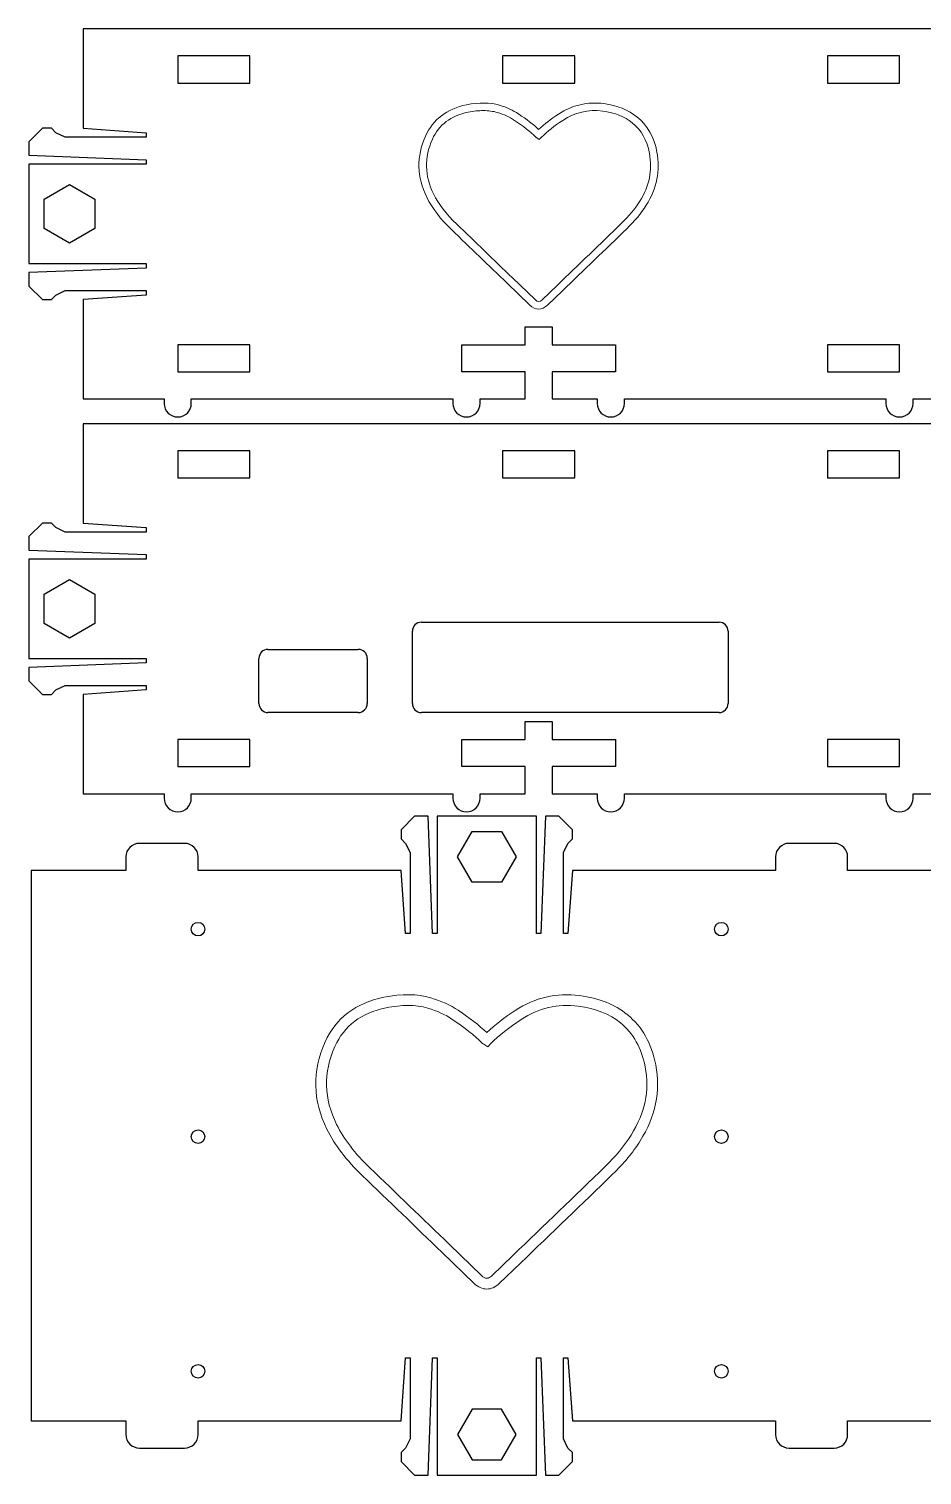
# Model space of a CAD drawing. Header units: millimetres. Extents: x 1 to 204, y 1 to 161.
# Drawn here: x 0.8 to 99.7, y 0.8 to 161 of the extents above; entities that cross this region are included whole.
import ezdxf

# ---------------------------------------------------------------- set-up
doc = ezdxf.new("R2010")
doc.units = ezdxf.units.MM
doc.header["$MEASUREMENT"] = 0
doc.layers.add('cut', color=1, linetype='Continuous', true_color=0xff0000)
doc.layers.add('etch', color=5, linetype='Continuous', true_color=0x0000ff)

msp = doc.modelspace()

# ---------------------------------------------------------------- linework, layer by layer
at = {"layer": 'cut'}
for p, q in [((15.75, 161), (6.75, 161)), ((6.75, 161), (6.75, 159.25)), ((98.75, 161), (15.75, 161)), ((107.75, 161), (98.75, 161)), ((6.75, 159.25), (6.75, 153.75)), ((6.75, 153.75), (6.75, 150)), ((2.25, 150), (0.75, 148.5)), ((3.25, 150), (2.25, 150)), ((3.75, 149.5), (3.25, 150)), ((4.75, 149), (3.75, 149.5)), ((6.75, 150), (13.75, 149.5)), ((13.75, 149.5), (13.75, 149)), ((0.75, 148.5), (0.75, 147)), ((13.75, 149), (4.75, 149)), ((0.75, 147), (13.75, 146.5)), ((13.75, 146), (0.75, 146)), ((0.75, 146), (0.75, 135)), ((13.75, 146.5), (13.75, 146)), ((0.75, 135), (13.75, 135)), ((13.75, 135), (13.75, 134.5)), ((13.75, 134.5), (0.75, 134)), ((0.75, 134), (0.75, 132.5)), ((0.75, 132.5), (2.25, 131)), ((3.25, 131), (3.75, 131.5)), ((3.75, 131.5), (4.75, 132)), ((4.75, 132), (13.75, 132)), ((13.75, 131.5), (6.75, 131)), ((13.75, 132), (13.75, 131.5)), ((2.25, 131), (3.25, 131)), ((6.75, 131), (6.75, 127.25)), ((6.75, 127.25), (6.75, 121.75)), ((55.75, 126), (55.75, 128)), ((55.75, 128), (58.75, 128)), ((58.75, 128), (58.75, 126)), ((48.75, 123), (48.75, 126)), ((48.75, 126), (55.75, 126)), ((58.75, 126), (65.75, 126)), ((65.75, 126), (65.75, 123)), ((55.75, 123), (48.75, 123)), ((55.75, 120.75), (55.75, 123)), ((65.75, 123), (58.75, 123)), ((58.75, 123), (58.75, 120.75)), ((6.75, 121.75), (6.75, 120)), ((55.75, 120), (55.75, 120.75)), ((58.75, 120.75), (58.75, 120)), ((6.75, 120), (15.75, 120)), ((15.75, 120), (15.75, 119.5)), ((18.75, 119.5), (18.75, 120)), ((18.75, 120), (31.75, 120)), ((31.75, 120), (34.75, 120)), ((34.75, 120), (47.75, 120)), ((47.75, 120), (47.75, 119.5)), ((50.75, 119.5), (50.75, 120)), ((50.75, 120), (55.75, 120)), ((58.75, 120), (63.75, 120)), ((63.75, 120), (63.75, 119.5)), ((66.75, 119.5), (66.75, 120)), ((66.75, 120), (79.75, 120)), ((79.75, 120), (82.75, 120)), ((82.75, 120), (95.75, 120)), ((95.75, 120), (95.75, 119.5)), ((98.75, 119.5), (98.75, 120)), ((98.75, 120), (107.75, 120)), ((15.75, 117.25), (6.75, 117.25)), ((6.75, 117.25), (6.75, 115.5)), ((98.75, 117.25), (15.75, 117.25)), ((107.75, 117.25), (98.75, 117.25)), ((6.75, 115.5), (6.75, 110)), ((6.75, 110), (6.75, 106.25)), ((2.25, 106.25), (0.75, 104.75)), ((3.25, 106.25), (2.25, 106.25)), ((3.75, 105.75), (3.25, 106.25)), ((6.75, 106.25), (13.75, 105.75)), ((0.75, 104.75), (0.75, 103.25)), ((4.75, 105.25), (3.75, 105.75)), ((13.75, 105.25), (4.75, 105.25)), ((13.75, 105.75), (13.75, 105.25)), ((0.75, 103.25), (13.75, 102.75)), ((13.75, 102.75), (13.75, 102.25)), ((13.75, 102.25), (0.75, 102.25)), ((0.75, 102.25), (0.75, 91.25)), ((27.25, 92.25), (37.25, 92.25)), ((0.75, 91.25), (13.75, 91.25)), ((13.75, 90.75), (0.75, 90.25)), ((0.75, 90.25), (0.75, 88.75)), ((13.75, 91.25), (13.75, 90.75)), ((26.25, 86.25), (26.25, 91.25)), ((38.25, 91.25), (38.25, 86.25)), ((0.75, 88.75), (2.25, 87.25)), ((3.75, 87.75), (4.75, 88.25)), ((4.75, 88.25), (13.75, 88.25)), ((13.75, 88.25), (13.75, 87.75)), ((2.25, 87.25), (3.25, 87.25)), ((3.25, 87.25), (3.75, 87.75)), ((13.75, 87.75), (6.75, 87.25)), ((6.75, 87.25), (6.75, 83.5)), ((31.75, 85.25), (27.25, 85.25)), ((34.75, 85.25), (31.75, 85.25)), ((37.25, 85.25), (34.75, 85.25)), ((6.75, 83.5), (6.75, 78)), ((55.75, 82.25), (55.75, 84.25)), ((55.75, 84.25), (58.75, 84.25)), ((58.75, 84.25), (58.75, 82.25)), ((48.75, 79.25), (48.75, 82.25)), ((48.75, 82.25), (55.75, 82.25)), ((58.75, 82.25), (65.75, 82.25)), ((65.75, 82.25), (65.75, 79.25)), ((55.75, 79.25), (48.75, 79.25)), ((55.75, 77), (55.75, 79.25)), ((65.75, 79.25), (58.75, 79.25)), ((58.75, 79.25), (58.75, 77)), ((6.75, 78), (6.75, 76.25)), ((55.75, 76.25), (55.75, 77)), ((58.75, 77), (58.75, 76.25)), ((6.75, 76.25), (15.75, 76.25)), ((15.75, 76.25), (15.75, 75.75)), ((18.75, 75.75), (18.75, 76.25)), ((18.75, 76.25), (31.75, 76.25)), ((31.75, 76.25), (34.75, 76.25)), ((34.75, 76.25), (47.75, 76.25)), ((47.75, 76.25), (47.75, 75.75)), ((50.75, 75.75), (50.75, 76.25)), ((50.75, 76.25), (55.75, 76.25)), ((58.75, 76.25), (63.75, 76.25)), ((63.75, 76.25), (63.75, 75.75)), ((66.75, 75.75), (66.75, 76.25)), ((66.75, 76.25), (79.75, 76.25)), ((79.75, 76.25), (82.75, 76.25)), ((82.75, 76.25), (95.75, 76.25)), ((95.75, 76.25), (95.75, 75.75)), ((98.75, 75.75), (98.75, 76.25)), ((98.75, 76.25), (107.75, 76.25)), ((43.5, 73.75), (42, 72.25)), ((45, 73.75), (43.5, 73.75)), ((45.5, 60.75), (45, 73.75)), ((57, 73.75), (46, 73.75)), ((46, 73.75), (46, 60.75)), ((57, 60.75), (57, 73.75)), ((58, 73.75), (57.5, 60.75)), ((59.5, 73.75), (58, 73.75)), ((61, 72.25), (59.5, 73.75)), ((42, 72.25), (42, 71.25)), ((61, 71.25), (61, 72.25)), ((18, 70.75), (13, 70.75)), ((42, 71.25), (42.5, 70.75)), ((42.5, 70.75), (43, 69.75)), ((60, 69.75), (60.5, 70.75)), ((60.5, 70.75), (61, 71.25)), ((90, 70.75), (85, 70.75)), ((11.5, 69.25), (11.5, 67.75)), ((19.5, 67.75), (19.5, 69.25)), ((43, 69.75), (43, 60.75)), ((60, 60.75), (60, 69.75)), ((83.5, 69.25), (83.5, 67.75)), ((91.5, 67.75), (91.5, 69.25)), ((1.5, 67.75), (1, 67.75)), ((1, 67.75), (1, 6.75)), ((11.5, 67.75), (1.5, 67.75)), ((24.75, 67.75), (19.5, 67.75)), ((30.25, 67.75), (24.75, 67.75)), ((40, 67.75), (30.25, 67.75)), ((42, 67.75), (40, 67.75)), ((42.5, 60.75), (42, 67.75)), ((61, 67.75), (60.5, 60.75)), ((63, 67.75), (61, 67.75)), ((78.25, 67.75), (63, 67.75)), ((83.5, 67.75), (78.25, 67.75)), ((101.5, 67.75), (91.5, 67.75)), ((43, 60.75), (42.5, 60.75)), ((46, 60.75), (45.5, 60.75)), ((57.5, 60.75), (57, 60.75)), ((60.5, 60.75), (60, 60.75)), ((42, 6.75), (42.5, 13.75)), ((42.5, 13.75), (43, 13.75)), ((43, 13.75), (43, 4.75)), ((45, 0.75), (45.5, 13.75)), ((45.5, 13.75), (46, 13.75)), ((46, 13.75), (46, 0.75)), ((57, 0.75), (57, 13.75)), ((57, 13.75), (57.5, 13.75)), ((57.5, 13.75), (58, 0.75)), ((60, 4.75), (60, 13.75)), ((60, 13.75), (60.5, 13.75)), ((60.5, 13.75), (61, 6.75)), ((1, 6.75), (1.5, 6.75)), ((1.5, 6.75), (11.5, 6.75)), ((11.5, 6.75), (11.5, 5.25)), ((19.5, 5.25), (19.5, 6.75)), ((19.5, 6.75), (24.75, 6.75)), ((24.75, 6.75), (40, 6.75)), ((40, 6.75), (42, 6.75)), ((61, 6.75), (63, 6.75)), ((63, 6.75), (78.25, 6.75)), ((78.25, 6.75), (83.5, 6.75)), ((83.5, 6.75), (83.5, 5.25)), ((91.5, 5.25), (91.5, 6.75)), ((91.5, 6.75), (101.5, 6.75)), ((13, 3.75), (18, 3.75)), ((42.5, 3.75), (42, 3.25)), ((42, 3.25), (42, 2.25)), ((43, 4.75), (42.5, 3.75)), ((60.5, 3.75), (60, 4.75)), ((61, 3.25), (60.5, 3.75)), ((61, 2.25), (61, 3.25)), ((85, 3.75), (90, 3.75)), ((42, 2.25), (43.5, 0.75)), ((59.5, 0.75), (61, 2.25)), ((43.5, 0.75), (45, 0.75)), ((46, 0.75), (57, 0.75)), ((58, 0.75), (59.5, 0.75))]:
    msp.add_line(p, q, dxfattribs=at)
for points in [[(17.25, 155), (25.25, 155), (25.25, 158), (17.25, 158)], [(53.25, 155), (61.25, 155), (61.25, 158), (53.25, 158)], [(89.25, 155), (97.25, 155), (97.25, 158), (89.25, 158)], [(2.44, 142.12), (5.25, 143.75), (8.06, 142.12), (8.06, 138.88), (5.25, 137.25), (2.44, 138.88)], [(17.25, 123), (25.25, 123), (25.25, 126), (17.25, 126)], [(89.25, 123), (97.25, 123), (97.25, 126), (89.25, 126)], [(17.25, 111.25), (25.25, 111.25), (25.25, 114.25), (17.25, 114.25)], [(53.25, 111.25), (61.25, 111.25), (61.25, 114.25), (53.25, 114.25)], [(89.25, 111.25), (97.25, 111.25), (97.25, 114.25), (89.25, 114.25)], [(2.44, 98.38), (5.25, 100), (8.06, 98.38), (8.06, 95.12), (5.25, 93.5), (2.44, 95.12)], [(17.25, 79.25), (25.25, 79.25), (25.25, 82.25), (17.25, 82.25)], [(89.25, 79.25), (97.25, 79.25), (97.25, 82.25), (89.25, 82.25)], [(49.88, 72.06), (53.12, 72.06), (54.75, 69.25), (53.12, 66.44), (49.88, 66.44), (48.25, 69.25)], [(49.88, 2.44), (53.12, 2.44), (54.75, 5.25), (53.12, 8.06), (49.88, 8.06), (48.25, 5.25)]]:
    msp.add_lwpolyline(points, close=True, dxfattribs=at)
for points in [[(44.25, 95.25), (77.25, 95.25)], [(43.25, 86.25), (43.25, 94.25)], [(78.25, 94.25), (78.25, 86.25)], [(77.25, 85.25), (44.25, 85.25)]]:
    msp.add_lwpolyline(points, dxfattribs=at)
for centre in [(19.5, 61.25), (77.5, 61.25), (19.5, 38.25), (77.5, 38.25), (19.5, 12.25), (77.5, 12.25)]:
    msp.add_circle(centre, 0.75, dxfattribs=at)
for centre, radius, start, end in [((17.25, 119.5), 1.5, 180, 270), ((17.25, 119.5), 1.5, 270, 0), ((49.25, 119.5), 1.5, 180, 270), ((49.25, 119.5), 1.5, 270, 360), ((65.25, 119.5), 1.5, 180, 270), ((65.25, 119.5), 1.5, 270, 0), ((97.25, 119.5), 1.5, 180, 270), ((97.25, 119.5), 1.5, 270, 0), ((44.25, 94.25), 1, 90, 180), ((77.25, 94.25), 1, 0, 90), ((27.25, 91.25), 1, 90, 180), ((37.25, 91.25), 1, 0, 90), ((27.25, 86.25), 1, 180, 270), ((37.25, 86.25), 1, 270, 0), ((44.25, 86.25), 1, 180, 270), ((77.25, 86.25), 1, 270, 0), ((17.25, 75.75), 1.5, 180, 270), ((17.25, 75.75), 1.5, 270, 0), ((49.25, 75.75), 1.5, 180, 270), ((49.25, 75.75), 1.5, 270, 360), ((65.25, 75.75), 1.5, 180, 270), ((65.25, 75.75), 1.5, 270, 0), ((97.25, 75.75), 1.5, 180, 270), ((97.25, 75.75), 1.5, 270, 0), ((13, 69.25), 1.5, 90, 180), ((18, 69.25), 1.5, 0, 90), ((85, 69.25), 1.5, 90, 180), ((90, 69.25), 1.5, 0, 90), ((13, 5.25), 1.5, 180, 270), ((18, 5.25), 1.5, 270, 0), ((85, 5.25), 1.5, 180, 270), ((90, 5.25), 1.5, 270, 0)]:
    msp.add_arc(centre, radius, start, end, dxfattribs=at)
at = {"layer": 'etch', "lineweight": 0}
for p, q in [((57.32, 148.75), (57.02, 148.95)), ((57.56, 148.99), (57.32, 148.75)), ((54.34, 133.42), (56.85, 131)), ((56.27, 130.39), (53.76, 132.81)), ((57.64, 130.99), (59.3, 132.58)), ((59.88, 131.98), (58.22, 130.38)), ((51.6, 48.22), (51.17, 48.5)), ((51.94, 48.56), (51.6, 48.22)), ((47.35, 26.31), (50.93, 22.85)), ((50.1, 21.99), (46.52, 25.45)), ((52.06, 22.84), (54.43, 25.12)), ((55.26, 24.26), (52.89, 21.98))]:
    msp.add_line(p, q, dxfattribs=at)
for points in [[(44.7, 149.11), (45.54, 150.97), (47.07, 152.14), (49.26, 152.59)], [(49.26, 152.59), (50.68, 152.87), (51.84, 152.86), (52.91, 152.54)], [(52.91, 152.54), (53.71, 152.31), (54.41, 151.99), (55.04, 151.57)], [(59.46, 151.57), (60.98, 152.56), (62.66, 152.95), (64.46, 152.72)], [(64.46, 152.72), (65.97, 152.52), (67.18, 152.04), (68.15, 151.25)], [(49.43, 151.77), (47.52, 151.38), (46.19, 150.37), (45.47, 148.77)], [(51.13, 151.95), (50.61, 151.95), (50.05, 151.89), (49.43, 151.77)], [(52.67, 151.74), (52.19, 151.88), (51.68, 151.95), (51.13, 151.95)], [(54.57, 150.87), (54.02, 151.24), (53.4, 151.53), (52.67, 151.74)], [(56.9, 149.03), (56.28, 149.65), (55.54, 150.23), (54.57, 150.87)], [(55.04, 151.57), (55.93, 150.98), (56.64, 150.43), (57.25, 149.86)], [(57.25, 149.86), (57.88, 150.44), (58.59, 150.99), (59.46, 151.57)], [(59.92, 150.87), (58.96, 150.24), (58.21, 149.64), (57.56, 148.99)], [(64.35, 151.89), (62.73, 152.1), (61.28, 151.76), (59.92, 150.87)], [(67.62, 150.6), (66.76, 151.3), (65.72, 151.71), (64.35, 151.89)], [(68.15, 151.25), (69.32, 150.29), (70.04, 149.02), (70.36, 147.35)], [(44.85, 142.35), (43.74, 144.58), (43.69, 146.86), (44.7, 149.11)], [(57.02, 148.95), (56.99, 148.96), (56.94, 148.99), (56.9, 149.03)], [(69.53, 147.2), (69.26, 148.66), (68.63, 149.78), (67.62, 150.6)], [(45.47, 148.77), (44.56, 146.75), (44.6, 144.72), (45.6, 142.72)], [(68.45, 141.9), (69.53, 143.6), (69.88, 145.34), (69.53, 147.2)], [(70.36, 147.35), (70.74, 145.3), (70.34, 143.32), (69.16, 141.46)], [(45.6, 142.72), (46.17, 141.57), (47.01, 140.47), (48.17, 139.36)], [(47.59, 138.76), (46.37, 139.93), (45.47, 141.11), (44.85, 142.35)], [(66.44, 139.46), (67.25, 140.24), (67.9, 141.04), (68.45, 141.9)], [(69.16, 141.46), (68.58, 140.53), (67.87, 139.68), (67.02, 138.86)], [(59.3, 132.58), (61.68, 134.87), (64.06, 137.16), (66.44, 139.46)], [(53.76, 132.81), (51.71, 134.8), (49.65, 136.78), (47.59, 138.76)], [(48.17, 139.36), (50.23, 137.39), (52.29, 135.4), (54.34, 133.42)], [(67.02, 138.86), (64.64, 136.56), (62.26, 134.27), (59.88, 131.98)], [(57.25, 129.95), (56.91, 129.95), (56.57, 130.1), (56.27, 130.39)], [(56.85, 131), (57.13, 130.72), (57.37, 130.72), (57.64, 130.99)], [(58.22, 130.38), (57.92, 130.1), (57.59, 129.95), (57.25, 129.95)], [(33.58, 48.74), (34.77, 51.39), (36.96, 53.06), (40.09, 53.69)], [(40.09, 53.69), (42.11, 54.1), (43.77, 54.08), (45.3, 53.63)], [(45.3, 53.63), (46.45, 53.29), (47.44, 52.84), (48.34, 52.25)], [(54.66, 52.24), (56.83, 53.66), (59.23, 54.22), (61.79, 53.88)], [(61.64, 52.7), (59.33, 53), (57.26, 52.52), (55.32, 51.24)], [(61.79, 53.88), (63.96, 53.6), (65.69, 52.92), (67.07, 51.78)], [(40.33, 52.52), (37.6, 51.97), (35.69, 50.53), (34.67, 48.25)], [(42.76, 52.79), (42.01, 52.79), (41.21, 52.7), (40.33, 52.52)], [(44.96, 52.49), (44.27, 52.69), (43.55, 52.79), (42.76, 52.79)], [(47.67, 51.25), (46.88, 51.78), (45.99, 52.18), (44.96, 52.49)], [(48.34, 52.25), (49.62, 51.39), (50.63, 50.61), (51.5, 49.79)], [(51.5, 49.79), (52.39, 50.63), (53.41, 51.42), (54.66, 52.24)], [(66.32, 50.86), (65.09, 51.86), (63.6, 52.44), (61.64, 52.7)], [(67.07, 51.78), (68.74, 50.42), (69.77, 48.6), (70.22, 46.22)], [(51, 48.62), (50.11, 49.5), (49.06, 50.33), (47.67, 51.25)], [(55.32, 51.24), (53.94, 50.34), (52.87, 49.49), (51.94, 48.56)], [(69.05, 46), (68.65, 48.09), (67.76, 49.68), (66.32, 50.86)], [(33.79, 39.07), (32.2, 42.26), (32.13, 45.51), (33.58, 48.74)], [(34.67, 48.25), (33.37, 45.36), (33.44, 42.45), (34.86, 39.6)], [(51.17, 48.5), (51.13, 48.52), (51.06, 48.56), (51, 48.62)], [(67.5, 38.43), (69.05, 40.86), (69.55, 43.34), (69.05, 46)], [(70.22, 46.22), (70.78, 43.29), (70.2, 40.45), (68.51, 37.79)], [(37.7, 33.94), (35.95, 35.62), (34.67, 37.3), (33.79, 39.07)], [(34.86, 39.6), (35.68, 37.96), (36.88, 36.39), (38.53, 34.8)], [(64.62, 34.94), (65.78, 36.06), (66.72, 37.2), (67.5, 38.43)], [(68.51, 37.79), (67.68, 36.48), (66.68, 35.26), (65.45, 34.08)], [(46.52, 25.45), (43.58, 28.28), (40.65, 31.12), (37.7, 33.94)], [(38.53, 34.8), (41.48, 31.98), (44.41, 29.14), (47.35, 26.31)], [(54.43, 25.12), (57.83, 28.39), (61.23, 31.66), (64.62, 34.94)], [(65.45, 34.08), (62.06, 30.8), (58.66, 27.53), (55.26, 24.26)], [(50.93, 22.85), (51.33, 22.46), (51.67, 22.46), (52.06, 22.84)], [(51.5, 21.36), (51.02, 21.36), (50.53, 21.57), (50.1, 21.99)], [(52.89, 21.98), (52.46, 21.57), (51.98, 21.36), (51.5, 21.36)]]:
    msp.add_open_spline(points, degree=3, dxfattribs=at)

doc.saveas('drawing.dxf')
